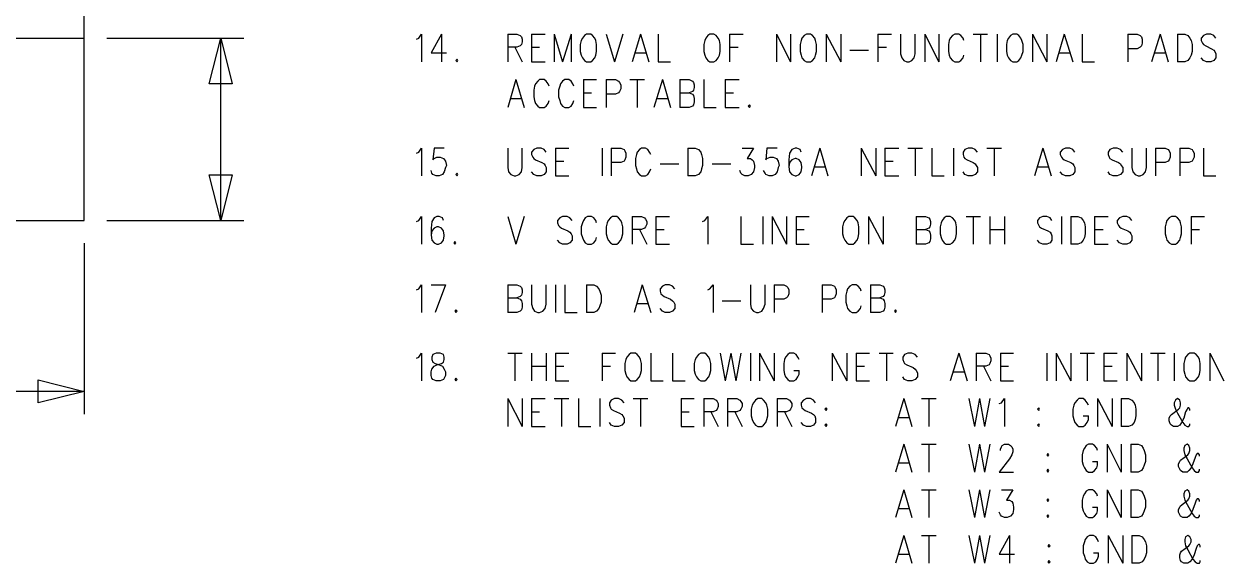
# Model space of a CAD drawing. Extents: x 11.9 to 28.1, y 10.8 to 21.2.
# Drawn here: x 23.316 to 25.931, y 13.889 to 15.073 of the extents above; entities that cross this region are included whole.
import ezdxf

# ---------------------------------------------------------------- set-up
doc = ezdxf.new("R2010")
doc.units = 0
doc.header["$MEASUREMENT"] = 0
doc.layers.add('LAYNR1', color=2, linetype='Continuous')

msp = doc.modelspace()

# ---------------------------------------------------------------- linework, layer by layer
at = {"layer": 'LAYNR1', "color": 7}
for points in [[(23.448, 14.641), (23.448, 20.041)], [(13.097, 15.041), (23.448, 15.041)], [(23.448, 15.041), (23.448, 15.041)], [(23.497, 15.041), (23.798, 15.041)], [(23.722, 14.941), (23.747, 15.041)], [(23.747, 14.641), (23.747, 15.041)], [(23.747, 15.041), (23.772, 14.941)], [(24.176, 15.039), (24.181, 15.041), (24.187, 15.05), (24.187, 14.989)], [(24.231, 15.05), (24.208, 15.009), (24.242, 15.009)], [(24.231, 15.05), (24.231, 14.989)], [(24.376, 15.05), (24.376, 14.989)], [(24.376, 15.05), (24.396, 15.05), (24.403, 15.047), (24.406, 15.044), (24.408, 15.039), (24.408, 15.033), (24.406, 15.027), (24.403, 15.024), (24.396, 15.021), (24.376, 15.021)], [(24.428, 15.05), (24.428, 14.989)], [(24.428, 15.05), (24.458, 15.05)], [(24.478, 15.05), (24.478, 14.989)], [(24.478, 15.05), (24.496, 14.989)], [(24.515, 15.05), (24.496, 14.989)], [(24.515, 15.05), (24.515, 14.989)], [(24.549, 15.05), (24.544, 15.047), (24.54, 15.041), (24.537, 15.036)], [(24.569, 15.036), (24.567, 15.041), (24.562, 15.047), (24.558, 15.05), (24.549, 15.05)], [(24.592, 15.05), (24.61, 14.989)], [(24.628, 15.05), (24.61, 14.989)], [(24.667, 15.05), (24.649, 14.989)], [(24.667, 15.05), (24.685, 14.989)], [(24.706, 15.05), (24.706, 14.989)], [(24.819, 15.05), (24.815, 15.047), (24.81, 15.041), (24.808, 15.036)], [(24.84, 15.036), (24.837, 15.041), (24.833, 15.047), (24.828, 15.05), (24.819, 15.05)], [(24.862, 15.05), (24.862, 14.989)], [(24.862, 15.05), (24.892, 15.05)], [(24.965, 15.05), (24.965, 14.989)], [(24.965, 15.05), (24.996, 14.989)], [(24.996, 15.05), (24.996, 14.989)], [(25.031, 15.05), (25.026, 15.047), (25.021, 15.041), (25.019, 15.036)], [(25.051, 15.036), (25.049, 15.041), (25.044, 15.047), (25.04, 15.05), (25.031, 15.05)], [(25.074, 15.05), (25.074, 14.989)], [(25.074, 15.05), (25.106, 14.989)], [(25.106, 15.05), (25.106, 14.989)], [(25.187, 15.05), (25.187, 14.989)], [(25.187, 15.05), (25.217, 15.05)], [(25.237, 15.05), (25.237, 15.007), (25.24, 14.998), (25.244, 14.992), (25.251, 14.989)], [(25.256, 14.989), (25.262, 14.992), (25.267, 14.998), (25.269, 15.007), (25.269, 15.05)], [(25.29, 15.05), (25.29, 14.989)], [(25.29, 15.05), (25.321, 14.989)], [(25.321, 15.05), (25.321, 14.989)], [(25.376, 15.036), (25.374, 15.041), (25.369, 15.047), (25.365, 15.05), (25.356, 15.05), (25.351, 15.047), (25.346, 15.041), (25.344, 15.036)], [(25.396, 15.05), (25.428, 15.05)], [(25.412, 15.05), (25.412, 14.989)], [(25.449, 15.05), (25.449, 14.989)], [(25.483, 15.05), (25.478, 15.047), (25.474, 15.041), (25.471, 15.036)], [(25.503, 15.036), (25.501, 15.041), (25.496, 15.047), (25.492, 15.05), (25.483, 15.05)], [(25.526, 15.05), (25.526, 14.989)], [(25.526, 15.05), (25.558, 14.989)], [(25.558, 15.05), (25.558, 14.989)], [(25.596, 15.05), (25.578, 14.989)], [(25.596, 15.05), (25.615, 14.989)], [(25.635, 15.05), (25.635, 14.989)], [(25.735, 15.05), (25.735, 14.989)], [(25.735, 15.05), (25.756, 15.05), (25.762, 15.047), (25.765, 15.044), (25.767, 15.039), (25.767, 15.03), (25.765, 15.024), (25.762, 15.021), (25.756, 15.018), (25.735, 15.018)], [(25.806, 15.05), (25.787, 14.989)], [(25.806, 15.05), (25.824, 14.989)], [(25.844, 15.05), (25.844, 14.989)], [(25.844, 15.05), (25.86, 15.05), (25.867, 15.047), (25.871, 15.041), (25.874, 15.036)], [(25.928, 15.041), (25.924, 15.047), (25.917, 15.05), (25.908, 15.05), (25.901, 15.047), (25.896, 15.041), (25.896, 15.036)], [(24.392, 15.021), (24.408, 14.989)], [(24.428, 15.021), (24.446, 15.021)], [(24.537, 15.036), (24.535, 15.027), (24.535, 15.012)], [(24.571, 15.012), (24.571, 15.027), (24.569, 15.036)], [(24.808, 15.036), (24.806, 15.027), (24.806, 15.012)], [(24.842, 15.012), (24.842, 15.027), (24.84, 15.036)], [(24.862, 15.021), (24.881, 15.021)], [(25.019, 15.036), (25.017, 15.027), (25.017, 15.012)], [(25.053, 15.012), (25.053, 15.027), (25.051, 15.036)], [(25.126, 15.015), (25.167, 15.015)], [(25.187, 15.021), (25.206, 15.021)], [(25.344, 15.036), (25.342, 15.027), (25.342, 15.012)], [(25.471, 15.036), (25.469, 15.027), (25.469, 15.012)], [(25.506, 15.012), (25.506, 15.027), (25.503, 15.036)], [(25.874, 15.036), (25.876, 15.027), (25.876, 15.012)], [(25.896, 15.036), (25.899, 15.03), (25.901, 15.027), (25.906, 15.024), (25.919, 15.018), (25.924, 15.015), (25.926, 15.012)], [(24.265, 14.995), (24.262, 14.992), (24.265, 14.989)], [(24.265, 14.989), (24.267, 14.992), (24.265, 14.995)], [(24.428, 14.989), (24.458, 14.989)], [(24.535, 15.012), (24.537, 15.004), (24.54, 14.998), (24.544, 14.992), (24.549, 14.989)], [(24.549, 14.989), (24.558, 14.989)], [(24.558, 14.989), (24.562, 14.992), (24.567, 14.998), (24.569, 15.004), (24.571, 15.012)], [(24.656, 15.009), (24.678, 15.009)], [(24.706, 14.989), (24.733, 14.989)], [(24.806, 15.012), (24.808, 15.004), (24.81, 14.998), (24.815, 14.992), (24.819, 14.989)], [(24.819, 14.989), (24.828, 14.989)], [(24.828, 14.989), (24.833, 14.992), (24.837, 14.998), (24.84, 15.004), (24.842, 15.012)], [(25.017, 15.012), (25.019, 15.004), (25.021, 14.998), (25.026, 14.992), (25.031, 14.989)], [(25.031, 14.989), (25.04, 14.989)], [(25.04, 14.989), (25.044, 14.992), (25.049, 14.998), (25.051, 15.004), (25.053, 15.012)], [(25.251, 14.989), (25.256, 14.989)], [(25.342, 15.012), (25.344, 15.004), (25.346, 14.998), (25.351, 14.992), (25.356, 14.989)], [(25.356, 14.989), (25.365, 14.989)], [(25.365, 14.989), (25.369, 14.992), (25.374, 14.998), (25.376, 15.004)], [(25.469, 15.012), (25.471, 15.004), (25.474, 14.998), (25.478, 14.992), (25.483, 14.989)], [(25.483, 14.989), (25.492, 14.989)], [(25.492, 14.989), (25.496, 14.992), (25.501, 14.998), (25.503, 15.004), (25.506, 15.012)], [(25.585, 15.009), (25.608, 15.009)], [(25.635, 14.989), (25.662, 14.989)], [(25.794, 15.009), (25.817, 15.009)], [(25.86, 14.989), (25.844, 14.989)], [(25.876, 15.012), (25.874, 15.004), (25.871, 14.998), (25.867, 14.992), (25.86, 14.989)], [(25.908, 14.989), (25.901, 14.992), (25.896, 14.998)], [(25.917, 14.989), (25.908, 14.989)], [(25.926, 15.012), (25.928, 15.007), (25.928, 14.998), (25.924, 14.992), (25.917, 14.989)], [(23.772, 14.941), (23.722, 14.941)], [(24.394, 14.95), (24.376, 14.889)], [(24.394, 14.95), (24.412, 14.889)], [(24.435, 14.936), (24.433, 14.927), (24.433, 14.912)], [(24.467, 14.936), (24.465, 14.941), (24.46, 14.947), (24.456, 14.95), (24.446, 14.95), (24.442, 14.947), (24.437, 14.941), (24.435, 14.936)], [(24.49, 14.936), (24.487, 14.927), (24.487, 14.912)], [(24.521, 14.936), (24.519, 14.941), (24.515, 14.947), (24.51, 14.95), (24.501, 14.95), (24.496, 14.947), (24.492, 14.941), (24.49, 14.936)], [(24.542, 14.95), (24.542, 14.889)], [(24.542, 14.95), (24.571, 14.95)], [(24.592, 14.95), (24.592, 14.889)], [(24.592, 14.95), (24.612, 14.95), (24.619, 14.947), (24.621, 14.944), (24.624, 14.939), (24.624, 14.93), (24.621, 14.924), (24.619, 14.921), (24.612, 14.918), (24.592, 14.918)], [(24.644, 14.95), (24.676, 14.95)], [(24.66, 14.95), (24.66, 14.889)], [(24.715, 14.95), (24.696, 14.889)], [(24.715, 14.95), (24.733, 14.889)], [(24.753, 14.95), (24.753, 14.889)], [(24.753, 14.95), (24.774, 14.95), (24.781, 14.947), (24.783, 14.944), (24.785, 14.939), (24.785, 14.933), (24.783, 14.927), (24.781, 14.924), (24.774, 14.921)], [(24.806, 14.95), (24.806, 14.889)], [(24.853, 14.95), (24.853, 14.889)], [(24.853, 14.95), (24.883, 14.95)], [(24.383, 14.909), (24.406, 14.909)], [(24.433, 14.912), (24.435, 14.904), (24.437, 14.898), (24.442, 14.892), (24.446, 14.889)], [(24.487, 14.912), (24.49, 14.904), (24.492, 14.898), (24.496, 14.892), (24.501, 14.889)], [(24.542, 14.921), (24.56, 14.921)], [(24.703, 14.909), (24.726, 14.909)], [(24.753, 14.921), (24.774, 14.921), (24.781, 14.918), (24.783, 14.915), (24.785, 14.909), (24.785, 14.901), (24.783, 14.895), (24.781, 14.892), (24.774, 14.889)], [(24.853, 14.921), (24.871, 14.921)], [(24.446, 14.889), (24.456, 14.889)], [(24.456, 14.889), (24.46, 14.892), (24.465, 14.898), (24.467, 14.904)], [(24.501, 14.889), (24.51, 14.889)], [(24.51, 14.889), (24.515, 14.892), (24.519, 14.898), (24.521, 14.904)], [(24.542, 14.889), (24.571, 14.889)], [(24.774, 14.889), (24.753, 14.889)], [(24.806, 14.889), (24.833, 14.889)], [(24.853, 14.889), (24.883, 14.889)], [(24.906, 14.895), (24.903, 14.892), (24.906, 14.889)], [(24.906, 14.889), (24.908, 14.892), (24.906, 14.895)], [(24.176, 14.789), (24.181, 14.791), (24.187, 14.8), (24.187, 14.739)], [(24.237, 14.8), (24.215, 14.8), (24.212, 14.774), (24.215, 14.777), (24.221, 14.78), (24.228, 14.78), (24.235, 14.777), (24.24, 14.771), (24.242, 14.762)], [(24.376, 14.8), (24.376, 14.757), (24.378, 14.748), (24.383, 14.742), (24.39, 14.739)], [(24.394, 14.739), (24.401, 14.742), (24.406, 14.748), (24.408, 14.757), (24.408, 14.8)], [(24.46, 14.791), (24.456, 14.797), (24.449, 14.8), (24.44, 14.8), (24.433, 14.797), (24.428, 14.791), (24.428, 14.786)], [(24.428, 14.786), (24.431, 14.78), (24.433, 14.777), (24.437, 14.774), (24.451, 14.768), (24.456, 14.765), (24.458, 14.762)], [(24.481, 14.8), (24.481, 14.739)], [(24.481, 14.8), (24.51, 14.8)], [(24.583, 14.8), (24.583, 14.739)], [(24.603, 14.8), (24.603, 14.739)], [(24.603, 14.8), (24.624, 14.8), (24.631, 14.797), (24.633, 14.794), (24.635, 14.789), (24.635, 14.78), (24.633, 14.774), (24.631, 14.771), (24.624, 14.768), (24.603, 14.768)], [(24.658, 14.786), (24.656, 14.777), (24.656, 14.762)], [(24.69, 14.786), (24.687, 14.791), (24.683, 14.797), (24.678, 14.8), (24.669, 14.8), (24.665, 14.797), (24.66, 14.791), (24.658, 14.786)], [(24.771, 14.8), (24.771, 14.739)], [(24.771, 14.8), (24.787, 14.8), (24.794, 14.797), (24.799, 14.791), (24.801, 14.786)], [(24.801, 14.786), (24.803, 14.777), (24.803, 14.762)], [(24.89, 14.8), (24.915, 14.8), (24.901, 14.777), (24.908, 14.777), (24.912, 14.774), (24.915, 14.771), (24.917, 14.762)], [(24.967, 14.8), (24.944, 14.8), (24.942, 14.774), (24.944, 14.777), (24.951, 14.78), (24.958, 14.78), (24.965, 14.777), (24.969, 14.771), (24.971, 14.762)], [(25.019, 14.791), (25.017, 14.797), (25.01, 14.8), (25.006, 14.8), (24.999, 14.797), (24.994, 14.789), (24.992, 14.774), (24.992, 14.759), (24.994, 14.748), (24.999, 14.742), (25.006, 14.739)], [(25.06, 14.8), (25.042, 14.739)], [(25.06, 14.8), (25.078, 14.739)], [(25.151, 14.8), (25.151, 14.739)], [(25.151, 14.8), (25.183, 14.739)], [(25.183, 14.8), (25.183, 14.739)], [(25.203, 14.8), (25.203, 14.739)], [(25.203, 14.8), (25.233, 14.8)], [(25.253, 14.8), (25.285, 14.8)], [(25.269, 14.8), (25.269, 14.739)], [(25.306, 14.8), (25.306, 14.739)], [(25.353, 14.8), (25.353, 14.739)], [(25.406, 14.791), (25.401, 14.797), (25.394, 14.8), (25.385, 14.8), (25.378, 14.797), (25.374, 14.791), (25.374, 14.786)], [(25.374, 14.786), (25.376, 14.78), (25.378, 14.777), (25.383, 14.774), (25.396, 14.768), (25.401, 14.765), (25.403, 14.762)], [(25.426, 14.8), (25.458, 14.8)], [(25.442, 14.8), (25.442, 14.739)], [(25.549, 14.8), (25.531, 14.739)], [(25.549, 14.8), (25.567, 14.739)], [(25.619, 14.791), (25.615, 14.797), (25.608, 14.8), (25.599, 14.8), (25.592, 14.797), (25.587, 14.791), (25.587, 14.786)], [(25.587, 14.786), (25.59, 14.78), (25.592, 14.777), (25.596, 14.774), (25.61, 14.768), (25.615, 14.765), (25.617, 14.762)], [(25.724, 14.791), (25.719, 14.797), (25.712, 14.8), (25.703, 14.8), (25.696, 14.797), (25.692, 14.791), (25.692, 14.786)], [(25.692, 14.786), (25.694, 14.78), (25.696, 14.777), (25.701, 14.774), (25.715, 14.768), (25.719, 14.765), (25.721, 14.762)], [(25.744, 14.8), (25.744, 14.757), (25.746, 14.748), (25.751, 14.742), (25.758, 14.739)], [(25.762, 14.739), (25.769, 14.742), (25.774, 14.748), (25.776, 14.757), (25.776, 14.8)], [(25.796, 14.8), (25.796, 14.739)], [(25.796, 14.8), (25.817, 14.8), (25.824, 14.797), (25.826, 14.794), (25.828, 14.789), (25.828, 14.78), (25.826, 14.774), (25.824, 14.771), (25.817, 14.768), (25.796, 14.768)], [(25.849, 14.8), (25.849, 14.739)], [(25.849, 14.8), (25.869, 14.8), (25.876, 14.797), (25.878, 14.794), (25.881, 14.789), (25.881, 14.78), (25.878, 14.774), (25.876, 14.771), (25.869, 14.768), (25.849, 14.768)], [(25.901, 14.8), (25.901, 14.739)], [(24.242, 14.762), (24.24, 14.757), (24.237, 14.748), (24.233, 14.742), (24.226, 14.739)], [(24.458, 14.762), (24.46, 14.757), (24.46, 14.748), (24.456, 14.742), (24.449, 14.739)], [(24.481, 14.771), (24.499, 14.771)], [(24.656, 14.762), (24.658, 14.754), (24.66, 14.748), (24.665, 14.742), (24.669, 14.739)], [(24.678, 14.739), (24.683, 14.742), (24.687, 14.748), (24.69, 14.754)], [(24.71, 14.765), (24.751, 14.765)], [(24.803, 14.762), (24.801, 14.754), (24.799, 14.748), (24.794, 14.742), (24.787, 14.739)], [(24.824, 14.765), (24.865, 14.765)], [(24.917, 14.762), (24.917, 14.757), (24.915, 14.748), (24.91, 14.742), (24.903, 14.739)], [(24.971, 14.762), (24.969, 14.757), (24.967, 14.748), (24.962, 14.742), (24.956, 14.739)], [(25.008, 14.739), (25.015, 14.742), (25.019, 14.748), (25.021, 14.757), (25.021, 14.759), (25.019, 14.768), (25.015, 14.774), (25.008, 14.777), (25.006, 14.777), (24.999, 14.774), (24.994, 14.768), (24.992, 14.759)], [(25.049, 14.759), (25.071, 14.759)], [(25.203, 14.771), (25.221, 14.771)], [(25.403, 14.762), (25.406, 14.757), (25.406, 14.748), (25.401, 14.742), (25.394, 14.739)], [(25.537, 14.759), (25.56, 14.759)], [(25.617, 14.762), (25.619, 14.757), (25.619, 14.748), (25.615, 14.742), (25.608, 14.739)], [(25.721, 14.762), (25.724, 14.757), (25.724, 14.748), (25.719, 14.742), (25.712, 14.739)], [(23.747, 14.641), (23.722, 14.741)], [(23.722, 14.741), (23.772, 14.741)], [(23.772, 14.741), (23.747, 14.641)], [(24.219, 14.739), (24.212, 14.742), (24.21, 14.745), (24.208, 14.751)], [(24.226, 14.739), (24.219, 14.739)], [(24.265, 14.745), (24.262, 14.742), (24.265, 14.739)], [(24.265, 14.739), (24.267, 14.742), (24.265, 14.745)], [(24.39, 14.739), (24.394, 14.739)], [(24.44, 14.739), (24.433, 14.742), (24.428, 14.748)], [(24.449, 14.739), (24.44, 14.739)], [(24.481, 14.739), (24.51, 14.739)], [(24.669, 14.739), (24.678, 14.739)], [(24.787, 14.739), (24.771, 14.739)], [(24.896, 14.739), (24.89, 14.742), (24.887, 14.745), (24.885, 14.751)], [(24.903, 14.739), (24.896, 14.739)], [(24.949, 14.739), (24.942, 14.742), (24.94, 14.745), (24.937, 14.751)], [(24.956, 14.739), (24.949, 14.739)], [(25.006, 14.739), (25.008, 14.739)], [(25.203, 14.739), (25.233, 14.739)], [(25.306, 14.739), (25.333, 14.739)], [(25.385, 14.739), (25.378, 14.742), (25.374, 14.748)], [(25.394, 14.739), (25.385, 14.739)], [(25.599, 14.739), (25.592, 14.742), (25.587, 14.748)], [(25.608, 14.739), (25.599, 14.739)], [(25.703, 14.739), (25.696, 14.742), (25.692, 14.748)], [(25.712, 14.739), (25.703, 14.739)], [(25.758, 14.739), (25.762, 14.739)], [(25.901, 14.739), (25.928, 14.739)], [(24.176, 14.639), (24.181, 14.641), (24.187, 14.65), (24.187, 14.589)], [(24.235, 14.641), (24.233, 14.647), (24.226, 14.65), (24.221, 14.65), (24.215, 14.647), (24.21, 14.639), (24.208, 14.624), (24.208, 14.609), (24.21, 14.598), (24.215, 14.592), (24.221, 14.589)], [(24.376, 14.65), (24.394, 14.589)], [(24.412, 14.65), (24.394, 14.589)], [(24.517, 14.641), (24.512, 14.647), (24.506, 14.65), (24.496, 14.65), (24.49, 14.647), (24.485, 14.641), (24.485, 14.636)], [(24.571, 14.636), (24.569, 14.641), (24.565, 14.647), (24.56, 14.65), (24.551, 14.65), (24.546, 14.647), (24.542, 14.641), (24.54, 14.636)], [(24.606, 14.65), (24.601, 14.647), (24.596, 14.641), (24.594, 14.636)], [(24.626, 14.636), (24.624, 14.641), (24.619, 14.647), (24.615, 14.65), (24.606, 14.65)], [(24.649, 14.65), (24.649, 14.589)], [(24.649, 14.65), (24.669, 14.65), (24.676, 14.647), (24.678, 14.644), (24.681, 14.639), (24.681, 14.633), (24.678, 14.627), (24.676, 14.624), (24.669, 14.621), (24.649, 14.621)], [(24.701, 14.65), (24.701, 14.589)], [(24.701, 14.65), (24.731, 14.65)], [(24.803, 14.639), (24.808, 14.641), (24.815, 14.65), (24.815, 14.589)], [(24.887, 14.65), (24.887, 14.589)], [(24.935, 14.65), (24.935, 14.589)], [(24.956, 14.65), (24.956, 14.589)], [(24.956, 14.65), (24.987, 14.589)], [(24.987, 14.65), (24.987, 14.589)], [(25.008, 14.65), (25.008, 14.589)], [(25.008, 14.65), (25.037, 14.65)], [(25.124, 14.65), (25.119, 14.647), (25.115, 14.641), (25.112, 14.636)], [(25.144, 14.636), (25.142, 14.641), (25.137, 14.647), (25.133, 14.65), (25.124, 14.65)], [(25.167, 14.65), (25.167, 14.589)], [(25.167, 14.65), (25.199, 14.589)], [(25.199, 14.65), (25.199, 14.589)], [(25.271, 14.65), (25.271, 14.589)], [(25.271, 14.65), (25.292, 14.65), (25.299, 14.647), (25.301, 14.644), (25.303, 14.639), (25.303, 14.633), (25.301, 14.627), (25.299, 14.624), (25.292, 14.621)], [(25.337, 14.65), (25.333, 14.647), (25.328, 14.641), (25.326, 14.636)], [(25.358, 14.636), (25.356, 14.641), (25.351, 14.647), (25.346, 14.65), (25.337, 14.65)], [(25.381, 14.65), (25.412, 14.65)], [(25.396, 14.65), (25.396, 14.589)], [(25.433, 14.65), (25.433, 14.589)], [(25.465, 14.65), (25.465, 14.589)], [(25.569, 14.641), (25.565, 14.647), (25.558, 14.65), (25.549, 14.65), (25.542, 14.647), (25.537, 14.641), (25.537, 14.636)], [(25.59, 14.65), (25.59, 14.589)], [(25.61, 14.65), (25.61, 14.589)], [(25.61, 14.65), (25.626, 14.65), (25.633, 14.647), (25.637, 14.641), (25.64, 14.636)], [(25.662, 14.65), (25.662, 14.589)], [(25.662, 14.65), (25.692, 14.65)], [(25.744, 14.641), (25.74, 14.647), (25.733, 14.65), (25.724, 14.65), (25.717, 14.647), (25.712, 14.641), (25.712, 14.636)], [(25.831, 14.65), (25.826, 14.647), (25.821, 14.641), (25.819, 14.636)], [(25.851, 14.636), (25.849, 14.641), (25.844, 14.647), (25.84, 14.65), (25.831, 14.65)], [(25.874, 14.65), (25.874, 14.589)], [(25.874, 14.65), (25.903, 14.65)], [(13.097, 14.641), (23.448, 14.641)], [(23.448, 14.641), (23.448, 14.641)], [(23.448, 14.641), (23.448, 14.641)], [(23.497, 14.641), (23.798, 14.641)], [(24.224, 14.589), (24.231, 14.592), (24.235, 14.598), (24.237, 14.607), (24.237, 14.609), (24.235, 14.618), (24.231, 14.624), (24.224, 14.627), (24.221, 14.627), (24.215, 14.624), (24.21, 14.618), (24.208, 14.609)], [(24.485, 14.636), (24.487, 14.63), (24.49, 14.627), (24.494, 14.624), (24.508, 14.618), (24.512, 14.615), (24.515, 14.612)], [(24.54, 14.636), (24.537, 14.627), (24.537, 14.612)], [(24.594, 14.636), (24.592, 14.627), (24.592, 14.612)], [(24.628, 14.612), (24.628, 14.627), (24.626, 14.636)], [(24.665, 14.621), (24.681, 14.589)], [(24.701, 14.621), (24.719, 14.621)], [(25.008, 14.621), (25.026, 14.621)], [(25.112, 14.636), (25.11, 14.627), (25.11, 14.612)], [(25.146, 14.612), (25.146, 14.627), (25.144, 14.636)], [(25.271, 14.621), (25.292, 14.621), (25.299, 14.618), (25.301, 14.615), (25.303, 14.609), (25.303, 14.601), (25.301, 14.595), (25.299, 14.592), (25.292, 14.589)], [(25.326, 14.636), (25.324, 14.627), (25.324, 14.612)], [(25.36, 14.612), (25.36, 14.627), (25.358, 14.636)], [(25.433, 14.621), (25.465, 14.621)], [(25.537, 14.636), (25.54, 14.63), (25.542, 14.627), (25.546, 14.624), (25.56, 14.618), (25.565, 14.615), (25.567, 14.612)], [(25.64, 14.636), (25.642, 14.627), (25.642, 14.612)], [(25.662, 14.621), (25.681, 14.621)], [(25.712, 14.636), (25.715, 14.63), (25.717, 14.627), (25.721, 14.624), (25.735, 14.618), (25.74, 14.615), (25.742, 14.612)], [(25.819, 14.636), (25.817, 14.627), (25.817, 14.612)], [(25.853, 14.612), (25.853, 14.627), (25.851, 14.636)], [(25.874, 14.621), (25.892, 14.621)], [(24.26, 14.595), (24.258, 14.592), (24.26, 14.589)], [(24.26, 14.589), (24.262, 14.592), (24.26, 14.595)], [(24.496, 14.589), (24.49, 14.592), (24.485, 14.598)], [(24.515, 14.612), (24.517, 14.607), (24.517, 14.598), (24.512, 14.592), (24.506, 14.589)], [(24.537, 14.612), (24.54, 14.604), (24.542, 14.598), (24.546, 14.592), (24.551, 14.589)], [(24.56, 14.589), (24.565, 14.592), (24.569, 14.598), (24.571, 14.604)], [(24.592, 14.612), (24.594, 14.604), (24.596, 14.598), (24.601, 14.592), (24.606, 14.589)], [(24.615, 14.589), (24.619, 14.592), (24.624, 14.598), (24.626, 14.604), (24.628, 14.612)], [(25.11, 14.612), (25.112, 14.604), (25.115, 14.598), (25.119, 14.592), (25.124, 14.589)], [(25.133, 14.589), (25.137, 14.592), (25.142, 14.598), (25.144, 14.604), (25.146, 14.612)], [(25.324, 14.612), (25.326, 14.604), (25.328, 14.598), (25.333, 14.592), (25.337, 14.589)], [(25.346, 14.589), (25.351, 14.592), (25.356, 14.598), (25.358, 14.604), (25.36, 14.612)], [(25.549, 14.589), (25.542, 14.592), (25.537, 14.598)], [(25.567, 14.612), (25.569, 14.607), (25.569, 14.598), (25.565, 14.592), (25.558, 14.589)], [(25.642, 14.612), (25.64, 14.604), (25.637, 14.598), (25.633, 14.592), (25.626, 14.589)], [(25.724, 14.589), (25.717, 14.592), (25.712, 14.598)], [(25.742, 14.612), (25.744, 14.607), (25.744, 14.598), (25.74, 14.592), (25.733, 14.589)], [(25.817, 14.612), (25.819, 14.604), (25.821, 14.598), (25.826, 14.592), (25.831, 14.589)], [(25.84, 14.589), (25.844, 14.592), (25.849, 14.598), (25.851, 14.604), (25.853, 14.612)], [(23.448, 14.591), (23.448, 14.216)], [(24.221, 14.589), (24.224, 14.589)], [(24.506, 14.589), (24.496, 14.589)], [(24.551, 14.589), (24.56, 14.589)], [(24.606, 14.589), (24.615, 14.589)], [(24.701, 14.589), (24.731, 14.589)], [(24.887, 14.589), (24.915, 14.589)], [(25.008, 14.589), (25.037, 14.589)], [(25.124, 14.589), (25.133, 14.589)], [(25.292, 14.589), (25.271, 14.589)], [(25.337, 14.589), (25.346, 14.589)], [(25.558, 14.589), (25.549, 14.589)], [(25.626, 14.589), (25.61, 14.589)], [(25.662, 14.589), (25.692, 14.589)], [(25.733, 14.589), (25.724, 14.589)], [(25.831, 14.589), (25.84, 14.589)], [(24.176, 14.489), (24.181, 14.491), (24.187, 14.5), (24.187, 14.439)], [(24.208, 14.5), (24.24, 14.5)], [(24.24, 14.5), (24.217, 14.439)], [(24.376, 14.5), (24.376, 14.439)], [(24.376, 14.5), (24.396, 14.5), (24.403, 14.497), (24.406, 14.494), (24.408, 14.489), (24.408, 14.483), (24.406, 14.477), (24.403, 14.474), (24.396, 14.471)], [(24.428, 14.5), (24.428, 14.457), (24.431, 14.448), (24.435, 14.442), (24.442, 14.439)], [(24.446, 14.439), (24.453, 14.442), (24.458, 14.448), (24.46, 14.457), (24.46, 14.5)], [(24.481, 14.5), (24.481, 14.439)], [(24.501, 14.5), (24.501, 14.439)], [(24.549, 14.5), (24.549, 14.439)], [(24.549, 14.5), (24.565, 14.5), (24.571, 14.497), (24.576, 14.491), (24.578, 14.486)], [(24.671, 14.5), (24.653, 14.439)], [(24.671, 14.5), (24.69, 14.439)], [(24.742, 14.491), (24.737, 14.497), (24.731, 14.5), (24.721, 14.5), (24.715, 14.497), (24.71, 14.491), (24.71, 14.486)], [(24.815, 14.489), (24.819, 14.491), (24.826, 14.5), (24.826, 14.439)], [(24.908, 14.5), (24.908, 14.457), (24.91, 14.448), (24.915, 14.442), (24.921, 14.439)], [(24.926, 14.439), (24.933, 14.442), (24.937, 14.448), (24.94, 14.457), (24.94, 14.5)], [(24.96, 14.5), (24.96, 14.439)], [(24.96, 14.5), (24.981, 14.5), (24.987, 14.497), (24.99, 14.494), (24.992, 14.489), (24.992, 14.48), (24.99, 14.474), (24.987, 14.471), (24.981, 14.468), (24.96, 14.468)], [(25.065, 14.5), (25.065, 14.439)], [(25.065, 14.5), (25.085, 14.5), (25.092, 14.497), (25.094, 14.494), (25.096, 14.489), (25.096, 14.48), (25.094, 14.474), (25.092, 14.471), (25.085, 14.468), (25.065, 14.468)], [(25.151, 14.486), (25.149, 14.491), (25.144, 14.497), (25.14, 14.5), (25.131, 14.5), (25.126, 14.497), (25.121, 14.491), (25.119, 14.486)], [(25.171, 14.5), (25.171, 14.439)], [(25.171, 14.5), (25.192, 14.5), (25.199, 14.497), (25.201, 14.494), (25.203, 14.489), (25.203, 14.483), (25.201, 14.477), (25.199, 14.474), (25.192, 14.471)], [(24.376, 14.471), (24.396, 14.471), (24.403, 14.468), (24.406, 14.465), (24.408, 14.459), (24.408, 14.451), (24.406, 14.445), (24.403, 14.442), (24.396, 14.439)], [(24.578, 14.486), (24.581, 14.477), (24.581, 14.462)], [(24.71, 14.486), (24.712, 14.48), (24.715, 14.477), (24.719, 14.474), (24.733, 14.468), (24.737, 14.465), (24.74, 14.462)], [(24.846, 14.465), (24.887, 14.465)], [(25.119, 14.486), (25.117, 14.477), (25.117, 14.462)], [(25.171, 14.471), (25.192, 14.471), (25.199, 14.468), (25.201, 14.465), (25.203, 14.459), (25.203, 14.451), (25.201, 14.445), (25.199, 14.442), (25.192, 14.439)], [(24.262, 14.445), (24.26, 14.442), (24.262, 14.439)], [(24.262, 14.439), (24.265, 14.442), (24.262, 14.445)], [(24.396, 14.439), (24.376, 14.439)], [(24.442, 14.439), (24.446, 14.439)], [(24.501, 14.439), (24.528, 14.439)], [(24.565, 14.439), (24.549, 14.439)], [(24.581, 14.462), (24.578, 14.454), (24.576, 14.448), (24.571, 14.442), (24.565, 14.439)], [(24.66, 14.459), (24.683, 14.459)], [(24.721, 14.439), (24.715, 14.442), (24.71, 14.448)], [(24.731, 14.439), (24.721, 14.439)], [(24.74, 14.462), (24.742, 14.457), (24.742, 14.448), (24.737, 14.442), (24.731, 14.439)], [(24.921, 14.439), (24.926, 14.439)], [(25.117, 14.462), (25.119, 14.454), (25.121, 14.448), (25.126, 14.442), (25.131, 14.439)], [(25.131, 14.439), (25.14, 14.439)], [(25.14, 14.439), (25.144, 14.442), (25.149, 14.448), (25.151, 14.454)], [(25.192, 14.439), (25.171, 14.439)], [(25.226, 14.445), (25.224, 14.442), (25.226, 14.439)], [(25.226, 14.439), (25.228, 14.442), (25.226, 14.445)], [(24.176, 14.339), (24.181, 14.341), (24.187, 14.35), (24.187, 14.289)], [(24.219, 14.289), (24.212, 14.292), (24.21, 14.295), (24.208, 14.301), (24.208, 14.309), (24.21, 14.315), (24.215, 14.321), (24.221, 14.324), (24.231, 14.327), (24.235, 14.33), (24.237, 14.336)], [(24.219, 14.35), (24.212, 14.347), (24.21, 14.341), (24.21, 14.336)], [(24.21, 14.336), (24.212, 14.33), (24.217, 14.327), (24.226, 14.324), (24.233, 14.321), (24.237, 14.315), (24.24, 14.309), (24.24, 14.301), (24.237, 14.295), (24.235, 14.292), (24.228, 14.289)], [(24.237, 14.336), (24.237, 14.341), (24.235, 14.347), (24.228, 14.35), (24.219, 14.35)], [(24.376, 14.35), (24.408, 14.35)], [(24.392, 14.35), (24.392, 14.289)], [(24.428, 14.35), (24.428, 14.289)], [(24.46, 14.35), (24.46, 14.289)], [(24.481, 14.35), (24.481, 14.289)], [(24.481, 14.35), (24.51, 14.35)], [(24.583, 14.35), (24.583, 14.289)], [(24.583, 14.35), (24.612, 14.35)], [(24.635, 14.336), (24.633, 14.327), (24.633, 14.312)], [(24.646, 14.35), (24.642, 14.347), (24.637, 14.341), (24.635, 14.336)], [(24.667, 14.336), (24.665, 14.341), (24.66, 14.347), (24.656, 14.35), (24.646, 14.35)], [(24.669, 14.312), (24.669, 14.327), (24.667, 14.336)], [(24.69, 14.35), (24.69, 14.289)], [(24.737, 14.35), (24.737, 14.289)], [(24.787, 14.336), (24.785, 14.327), (24.785, 14.312)], [(24.799, 14.35), (24.794, 14.347), (24.79, 14.341), (24.787, 14.336)], [(24.819, 14.336), (24.817, 14.341), (24.812, 14.347), (24.808, 14.35), (24.799, 14.35)], [(24.821, 14.312), (24.821, 14.327), (24.819, 14.336)], [(24.842, 14.35), (24.853, 14.289)], [(24.865, 14.35), (24.853, 14.289)], [(24.865, 14.35), (24.876, 14.289)], [(24.887, 14.35), (24.876, 14.289)], [(24.908, 14.35), (24.908, 14.289)], [(24.928, 14.35), (24.928, 14.289)], [(24.928, 14.35), (24.96, 14.289)], [(24.96, 14.35), (24.96, 14.289)], [(24.983, 14.336), (24.981, 14.327), (24.981, 14.312)], [(25.015, 14.336), (25.012, 14.341), (25.008, 14.347), (25.003, 14.35), (24.994, 14.35), (24.99, 14.347), (24.985, 14.341), (24.983, 14.336)], [(25.087, 14.35), (25.087, 14.289)], [(25.087, 14.35), (25.119, 14.289)], [(25.119, 14.35), (25.119, 14.289)], [(25.14, 14.35), (25.14, 14.289)], [(25.14, 14.35), (25.169, 14.35)], [(25.19, 14.35), (25.221, 14.35)], [(25.206, 14.35), (25.206, 14.289)], [(25.274, 14.341), (25.269, 14.347), (25.262, 14.35), (25.253, 14.35), (25.246, 14.347), (25.242, 14.341), (25.242, 14.336)], [(25.242, 14.336), (25.244, 14.33), (25.246, 14.327), (25.251, 14.324), (25.265, 14.318), (25.269, 14.315), (25.271, 14.312)], [(25.365, 14.35), (25.346, 14.289)], [(25.365, 14.35), (25.383, 14.289)], [(25.403, 14.35), (25.403, 14.289)], [(25.403, 14.35), (25.424, 14.35), (25.431, 14.347), (25.433, 14.344), (25.435, 14.339), (25.435, 14.333), (25.433, 14.327), (25.431, 14.324), (25.424, 14.321), (25.403, 14.321)], [(25.456, 14.35), (25.456, 14.289)], [(25.456, 14.35), (25.485, 14.35)], [(25.558, 14.35), (25.558, 14.289)], [(25.578, 14.35), (25.578, 14.289)], [(25.578, 14.35), (25.61, 14.289)], [(25.61, 14.35), (25.61, 14.289)], [(25.631, 14.35), (25.662, 14.35)], [(25.646, 14.35), (25.646, 14.289)], [(25.683, 14.35), (25.683, 14.289)], [(25.683, 14.35), (25.712, 14.35)], [(25.733, 14.35), (25.733, 14.289)], [(25.733, 14.35), (25.765, 14.289)], [(25.765, 14.35), (25.765, 14.289)], [(25.785, 14.35), (25.817, 14.35)], [(25.801, 14.35), (25.801, 14.289)], [(25.837, 14.35), (25.837, 14.289)], [(25.86, 14.336), (25.858, 14.327), (25.858, 14.312)], [(25.871, 14.35), (25.867, 14.347), (25.862, 14.341), (25.86, 14.336)], [(25.892, 14.336), (25.89, 14.341), (25.885, 14.347), (25.881, 14.35), (25.871, 14.35)], [(25.894, 14.312), (25.894, 14.327), (25.892, 14.336)], [(25.915, 14.35), (25.915, 14.289)], [(25.915, 14.35), (25.946, 14.289)], [(24.428, 14.321), (24.46, 14.321)], [(24.481, 14.321), (24.499, 14.321)], [(24.583, 14.321), (24.601, 14.321)], [(24.633, 14.312), (24.635, 14.304), (24.637, 14.298), (24.642, 14.292), (24.646, 14.289)], [(24.656, 14.289), (24.66, 14.292), (24.665, 14.298), (24.667, 14.304), (24.669, 14.312)], [(24.785, 14.312), (24.787, 14.304), (24.79, 14.298), (24.794, 14.292), (24.799, 14.289)], [(24.808, 14.289), (24.812, 14.292), (24.817, 14.298), (24.819, 14.304), (24.821, 14.312)], [(24.981, 14.312), (24.983, 14.304), (24.985, 14.298), (24.99, 14.292), (24.994, 14.289)], [(25.003, 14.289), (25.008, 14.292), (25.012, 14.298), (25.015, 14.304), (25.015, 14.312)], [(25.003, 14.312), (25.015, 14.312)], [(25.14, 14.321), (25.158, 14.321)], [(25.271, 14.312), (25.274, 14.307), (25.274, 14.298), (25.269, 14.292), (25.262, 14.289)], [(25.353, 14.309), (25.376, 14.309)], [(25.419, 14.321), (25.435, 14.289)], [(25.456, 14.321), (25.474, 14.321)], [(25.683, 14.321), (25.701, 14.321)], [(25.858, 14.312), (25.86, 14.304), (25.862, 14.298), (25.867, 14.292), (25.871, 14.289)], [(25.881, 14.289), (25.885, 14.292), (25.89, 14.298), (25.892, 14.304), (25.894, 14.312)], [(23.347, 14.241), (23.347, 14.291)], [(23.347, 14.291), (23.448, 14.266)], [(24.228, 14.289), (24.219, 14.289)], [(24.262, 14.295), (24.26, 14.292), (24.262, 14.289)], [(24.262, 14.289), (24.265, 14.292), (24.262, 14.295)], [(24.481, 14.289), (24.51, 14.289)], [(24.646, 14.289), (24.656, 14.289)], [(24.69, 14.289), (24.717, 14.289)], [(24.737, 14.289), (24.765, 14.289)], [(24.799, 14.289), (24.808, 14.289)], [(24.994, 14.289), (25.003, 14.289)], [(25.14, 14.289), (25.169, 14.289)], [(25.253, 14.289), (25.246, 14.292), (25.242, 14.298)], [(25.262, 14.289), (25.253, 14.289)], [(25.456, 14.289), (25.485, 14.289)], [(25.683, 14.289), (25.712, 14.289)], [(25.871, 14.289), (25.881, 14.289)], [(23.448, 14.266), (18.463, 14.266)], [(23.448, 14.266), (23.347, 14.241)], [(24.376, 14.25), (24.376, 14.189)], [(24.376, 14.25), (24.408, 14.189)], [(24.408, 14.25), (24.408, 14.189)], [(24.428, 14.25), (24.428, 14.189)], [(24.428, 14.25), (24.458, 14.25)], [(24.478, 14.25), (24.51, 14.25)], [(24.494, 14.25), (24.494, 14.189)], [(24.531, 14.25), (24.531, 14.189)], [(24.578, 14.25), (24.578, 14.189)], [(24.631, 14.241), (24.626, 14.247), (24.619, 14.25), (24.61, 14.25), (24.603, 14.247), (24.599, 14.241), (24.599, 14.236)], [(24.599, 14.236), (24.601, 14.23), (24.603, 14.227), (24.608, 14.224), (24.621, 14.218), (24.626, 14.215), (24.628, 14.212)], [(24.651, 14.25), (24.683, 14.25)], [(24.667, 14.25), (24.667, 14.189)], [(24.756, 14.25), (24.756, 14.189)], [(24.756, 14.25), (24.785, 14.25)], [(24.806, 14.25), (24.806, 14.189)], [(24.806, 14.25), (24.826, 14.25), (24.833, 14.247), (24.835, 14.244), (24.837, 14.239), (24.837, 14.233), (24.835, 14.227), (24.833, 14.224), (24.826, 14.221), (24.806, 14.221)], [(24.858, 14.25), (24.858, 14.189)], [(24.858, 14.25), (24.878, 14.25), (24.885, 14.247), (24.887, 14.244), (24.89, 14.239), (24.89, 14.233), (24.887, 14.227), (24.885, 14.224), (24.878, 14.221), (24.858, 14.221)], [(24.912, 14.236), (24.91, 14.227), (24.91, 14.212)], [(24.924, 14.25), (24.919, 14.247), (24.915, 14.241), (24.912, 14.236)], [(24.944, 14.236), (24.942, 14.241), (24.937, 14.247), (24.933, 14.25), (24.924, 14.25)], [(24.946, 14.212), (24.946, 14.227), (24.944, 14.236)], [(24.967, 14.25), (24.967, 14.189)], [(24.967, 14.25), (24.987, 14.25), (24.994, 14.247), (24.996, 14.244), (24.999, 14.239), (24.999, 14.233), (24.996, 14.227), (24.994, 14.224), (24.987, 14.221), (24.967, 14.221)], [(25.051, 14.241), (25.046, 14.247), (25.04, 14.25), (25.031, 14.25), (25.024, 14.247), (25.019, 14.241), (25.019, 14.236)], [(25.019, 14.236), (25.021, 14.23), (25.024, 14.227), (25.028, 14.224), (25.042, 14.218), (25.046, 14.215), (25.049, 14.212)], [(25.244, 14.25), (25.226, 14.189)], [(25.244, 14.25), (25.262, 14.189)], [(25.283, 14.25), (25.315, 14.25)], [(25.299, 14.25), (25.299, 14.189)], [(25.387, 14.25), (25.399, 14.189)], [(25.41, 14.25), (25.399, 14.189)], [(25.41, 14.25), (25.421, 14.189)], [(25.433, 14.25), (25.421, 14.189)], [(25.453, 14.239), (25.458, 14.241), (25.465, 14.25), (25.465, 14.189)], [(25.617, 14.236), (25.615, 14.227), (25.615, 14.212)], [(25.649, 14.236), (25.646, 14.241), (25.642, 14.247), (25.637, 14.25), (25.628, 14.25), (25.624, 14.247), (25.619, 14.241), (25.617, 14.236)], [(25.669, 14.25), (25.669, 14.189)], [(25.669, 14.25), (25.701, 14.189)], [(25.701, 14.25), (25.701, 14.189)], [(25.721, 14.25), (25.721, 14.189)], [(25.721, 14.25), (25.737, 14.25), (25.744, 14.247), (25.749, 14.241), (25.751, 14.236)], [(25.751, 14.236), (25.753, 14.227), (25.753, 14.212)], [(25.828, 14.212), (25.831, 14.215), (25.846, 14.227), (25.849, 14.23), (25.851, 14.236)], [(25.851, 14.236), (25.851, 14.241), (25.849, 14.247), (25.844, 14.25), (25.84, 14.247), (25.837, 14.241), (25.837, 14.236)], [(25.837, 14.236), (25.84, 14.227), (25.844, 14.218), (25.856, 14.198), (25.86, 14.192), (25.865, 14.189)], [(25.871, 14.224), (25.871, 14.227), (25.869, 14.23), (25.867, 14.23), (25.865, 14.227), (25.862, 14.221), (25.858, 14.207), (25.853, 14.198), (25.849, 14.192), (25.844, 14.189)], [(24.428, 14.221), (24.446, 14.221)], [(24.628, 14.212), (24.631, 14.207), (24.631, 14.198), (24.626, 14.192), (24.619, 14.189)], [(24.756, 14.221), (24.774, 14.221)], [(24.821, 14.221), (24.837, 14.189)], [(24.874, 14.221), (24.89, 14.189)], [(24.91, 14.212), (24.912, 14.204), (24.915, 14.198), (24.919, 14.192), (24.924, 14.189)], [(24.933, 14.189), (24.937, 14.192), (24.942, 14.198), (24.944, 14.204), (24.946, 14.212)], [(24.983, 14.221), (24.999, 14.189)], [(25.049, 14.212), (25.051, 14.207), (25.051, 14.198), (25.046, 14.192), (25.04, 14.189)], [(25.233, 14.209), (25.256, 14.209)], [(25.615, 14.212), (25.617, 14.204), (25.619, 14.198), (25.624, 14.192), (25.628, 14.189)], [(25.637, 14.189), (25.642, 14.192), (25.646, 14.198), (25.649, 14.204), (25.649, 14.212)], [(25.637, 14.212), (25.649, 14.212)], [(25.753, 14.212), (25.751, 14.204), (25.749, 14.198), (25.744, 14.192), (25.737, 14.189)], [(25.835, 14.189), (25.831, 14.192), (25.828, 14.195), (25.826, 14.201), (25.826, 14.207), (25.828, 14.212)], [(24.428, 14.189), (24.458, 14.189)], [(24.531, 14.189), (24.558, 14.189)], [(24.61, 14.189), (24.603, 14.192), (24.599, 14.198)], [(24.619, 14.189), (24.61, 14.189)], [(24.756, 14.189), (24.785, 14.189)], [(24.924, 14.189), (24.933, 14.189)], [(25.031, 14.189), (25.024, 14.192), (25.019, 14.198)], [(25.04, 14.189), (25.031, 14.189)], [(25.074, 14.195), (25.071, 14.192), (25.074, 14.189)], [(25.074, 14.189), (25.076, 14.192), (25.074, 14.195)], [(25.54, 14.195), (25.537, 14.192), (25.54, 14.189)], [(25.54, 14.189), (25.542, 14.192), (25.54, 14.195)], [(25.628, 14.189), (25.637, 14.189)], [(25.737, 14.189), (25.721, 14.189)], [(25.844, 14.189), (25.835, 14.189)], [(25.865, 14.189), (25.869, 14.189)], [(25.869, 14.189), (25.871, 14.192), (25.871, 14.195)], [(25.244, 14.15), (25.226, 14.089)], [(25.244, 14.15), (25.262, 14.089)], [(25.283, 14.15), (25.315, 14.15)], [(25.299, 14.15), (25.299, 14.089)], [(25.387, 14.15), (25.399, 14.089)], [(25.41, 14.15), (25.399, 14.089)], [(25.41, 14.15), (25.421, 14.089)], [(25.433, 14.15), (25.421, 14.089)], [(25.456, 14.136), (25.456, 14.139), (25.458, 14.144), (25.46, 14.147), (25.465, 14.15), (25.474, 14.15), (25.478, 14.147), (25.481, 14.144), (25.483, 14.139), (25.483, 14.133), (25.481, 14.127), (25.476, 14.118), (25.453, 14.089)], [(25.669, 14.136), (25.667, 14.141), (25.662, 14.147), (25.658, 14.15), (25.649, 14.15), (25.644, 14.147), (25.64, 14.141), (25.637, 14.136)], [(25.69, 14.15), (25.69, 14.089)], [(25.69, 14.15), (25.721, 14.089)], [(25.721, 14.15), (25.721, 14.089)], [(25.742, 14.15), (25.742, 14.089)], [(25.742, 14.15), (25.758, 14.15), (25.765, 14.147), (25.769, 14.141), (25.771, 14.136)], [(25.871, 14.136), (25.871, 14.141), (25.869, 14.147), (25.865, 14.15), (25.86, 14.147), (25.858, 14.141), (25.858, 14.136)], [(25.637, 14.136), (25.635, 14.127), (25.635, 14.112)], [(25.771, 14.136), (25.774, 14.127), (25.774, 14.112)], [(25.849, 14.112), (25.851, 14.115), (25.867, 14.127), (25.869, 14.13), (25.871, 14.136)], [(25.858, 14.136), (25.86, 14.127), (25.865, 14.118), (25.876, 14.098), (25.881, 14.092), (25.885, 14.089)], [(25.892, 14.124), (25.892, 14.127), (25.89, 14.13), (25.887, 14.13), (25.885, 14.127), (25.883, 14.121), (25.878, 14.107), (25.874, 14.098), (25.869, 14.092), (25.865, 14.089)], [(25.233, 14.109), (25.256, 14.109)], [(25.635, 14.112), (25.637, 14.104), (25.64, 14.098), (25.644, 14.092), (25.649, 14.089)], [(25.658, 14.089), (25.662, 14.092), (25.667, 14.098), (25.669, 14.104), (25.669, 14.112)], [(25.658, 14.112), (25.669, 14.112)], [(25.774, 14.112), (25.771, 14.104), (25.769, 14.098), (25.765, 14.092), (25.758, 14.089)], [(25.856, 14.089), (25.851, 14.092), (25.849, 14.095), (25.846, 14.101), (25.846, 14.107), (25.849, 14.112)], [(25.453, 14.089), (25.485, 14.089)], [(25.56, 14.095), (25.558, 14.092), (25.56, 14.089)], [(25.56, 14.089), (25.562, 14.092), (25.56, 14.095)], [(25.649, 14.089), (25.658, 14.089)], [(25.758, 14.089), (25.742, 14.089)], [(25.865, 14.089), (25.856, 14.089)], [(25.885, 14.089), (25.89, 14.089)], [(25.89, 14.089), (25.892, 14.092), (25.892, 14.095)], [(25.244, 14.05), (25.226, 13.989)], [(25.244, 14.05), (25.262, 13.989)], [(25.283, 14.05), (25.315, 14.05)], [(25.299, 14.05), (25.299, 13.989)], [(25.387, 14.05), (25.399, 13.989)], [(25.41, 14.05), (25.399, 13.989)], [(25.41, 14.05), (25.421, 13.989)], [(25.433, 14.05), (25.421, 13.989)], [(25.458, 14.05), (25.483, 14.05), (25.469, 14.027), (25.476, 14.027), (25.481, 14.024), (25.483, 14.021), (25.485, 14.012)], [(25.669, 14.036), (25.667, 14.041), (25.662, 14.047), (25.658, 14.05), (25.649, 14.05), (25.644, 14.047), (25.64, 14.041), (25.637, 14.036)], [(25.69, 14.05), (25.69, 13.989)], [(25.69, 14.05), (25.721, 13.989)], [(25.721, 14.05), (25.721, 13.989)], [(25.742, 14.05), (25.742, 13.989)], [(25.742, 14.05), (25.758, 14.05), (25.765, 14.047), (25.769, 14.041), (25.771, 14.036)], [(25.871, 14.036), (25.871, 14.041), (25.869, 14.047), (25.865, 14.05), (25.86, 14.047), (25.858, 14.041), (25.858, 14.036)], [(25.637, 14.036), (25.635, 14.027), (25.635, 14.012)], [(25.771, 14.036), (25.774, 14.027), (25.774, 14.012)], [(25.849, 14.012), (25.851, 14.015), (25.867, 14.027), (25.869, 14.03), (25.871, 14.036)], [(25.858, 14.036), (25.86, 14.027), (25.865, 14.018), (25.876, 13.998), (25.881, 13.992), (25.885, 13.989)], [(25.892, 14.024), (25.892, 14.027), (25.89, 14.03), (25.887, 14.03), (25.885, 14.027), (25.883, 14.021), (25.878, 14.007), (25.874, 13.998), (25.869, 13.992), (25.865, 13.989)], [(25.233, 14.009), (25.256, 14.009)], [(25.465, 13.989), (25.458, 13.992), (25.456, 13.995), (25.453, 14.001)], [(25.485, 14.012), (25.485, 14.007), (25.483, 13.998), (25.478, 13.992), (25.471, 13.989)], [(25.56, 13.995), (25.558, 13.992), (25.56, 13.989)], [(25.56, 13.989), (25.562, 13.992), (25.56, 13.995)], [(25.635, 14.012), (25.637, 14.004), (25.64, 13.998), (25.644, 13.992), (25.649, 13.989)], [(25.658, 13.989), (25.662, 13.992), (25.667, 13.998), (25.669, 14.004), (25.669, 14.012)], [(25.658, 14.012), (25.669, 14.012)], [(25.774, 14.012), (25.771, 14.004), (25.769, 13.998), (25.765, 13.992), (25.758, 13.989)], [(25.856, 13.989), (25.851, 13.992), (25.849, 13.995), (25.846, 14.001), (25.846, 14.007), (25.849, 14.012)], [(25.89, 13.989), (25.892, 13.992), (25.892, 13.995)], [(25.471, 13.989), (25.465, 13.989)], [(25.649, 13.989), (25.658, 13.989)], [(25.758, 13.989), (25.742, 13.989)], [(25.865, 13.989), (25.856, 13.989)], [(25.885, 13.989), (25.89, 13.989)], [(25.244, 13.95), (25.226, 13.889)], [(25.244, 13.95), (25.262, 13.889)], [(25.283, 13.95), (25.315, 13.95)], [(25.299, 13.95), (25.299, 13.889)], [(25.387, 13.95), (25.399, 13.889)], [(25.41, 13.95), (25.399, 13.889)], [(25.41, 13.95), (25.421, 13.889)], [(25.433, 13.95), (25.421, 13.889)], [(25.476, 13.95), (25.453, 13.909), (25.487, 13.909)], [(25.476, 13.95), (25.476, 13.889)], [(25.671, 13.936), (25.669, 13.941), (25.665, 13.947), (25.66, 13.95), (25.651, 13.95), (25.646, 13.947), (25.642, 13.941), (25.64, 13.936)], [(25.692, 13.95), (25.692, 13.889)], [(25.692, 13.95), (25.724, 13.889)], [(25.724, 13.95), (25.724, 13.889)], [(25.744, 13.95), (25.744, 13.889)], [(25.744, 13.95), (25.76, 13.95), (25.767, 13.947), (25.771, 13.941), (25.774, 13.936)], [(25.874, 13.936), (25.874, 13.941), (25.871, 13.947), (25.867, 13.95), (25.862, 13.947), (25.86, 13.941), (25.86, 13.936)], [(25.64, 13.936), (25.637, 13.927), (25.637, 13.912)], [(25.774, 13.936), (25.776, 13.927), (25.776, 13.912)], [(25.851, 13.912), (25.853, 13.915), (25.869, 13.927), (25.871, 13.93), (25.874, 13.936)], [(25.86, 13.936), (25.862, 13.927), (25.867, 13.918), (25.878, 13.898), (25.883, 13.892), (25.887, 13.889)], [(25.894, 13.924), (25.894, 13.927), (25.892, 13.93), (25.89, 13.93), (25.887, 13.927), (25.885, 13.921), (25.881, 13.907), (25.876, 13.898), (25.871, 13.892), (25.867, 13.889)], [(25.233, 13.909), (25.256, 13.909)], [(25.562, 13.895), (25.56, 13.892), (25.562, 13.889)], [(25.562, 13.889), (25.565, 13.892), (25.562, 13.895)], [(25.637, 13.912), (25.64, 13.904), (25.642, 13.898), (25.646, 13.892), (25.651, 13.889)], [(25.651, 13.889), (25.66, 13.889)], [(25.66, 13.889), (25.665, 13.892), (25.669, 13.898), (25.671, 13.904), (25.671, 13.912)], [(25.66, 13.912), (25.671, 13.912)], [(25.76, 13.889), (25.744, 13.889)], [(25.776, 13.912), (25.774, 13.904), (25.771, 13.898), (25.767, 13.892), (25.76, 13.889)], [(25.858, 13.889), (25.853, 13.892), (25.851, 13.895), (25.849, 13.901), (25.849, 13.907), (25.851, 13.912)], [(25.867, 13.889), (25.858, 13.889)], [(25.887, 13.889), (25.892, 13.889)], [(25.892, 13.889), (25.894, 13.892), (25.894, 13.895)]]:
    msp.add_lwpolyline(points, dxfattribs=at)
for points in [[(25.074, 14.23), (25.071, 14.227), (25.074, 14.224), (25.076, 14.227), (25.074, 14.23)], [(25.54, 14.23), (25.537, 14.227), (25.54, 14.224), (25.542, 14.227), (25.54, 14.23)], [(25.56, 14.13), (25.558, 14.127), (25.56, 14.124), (25.562, 14.127), (25.56, 14.13)], [(25.56, 14.03), (25.558, 14.027), (25.56, 14.024), (25.562, 14.027), (25.56, 14.03)], [(25.562, 13.93), (25.56, 13.927), (25.562, 13.924), (25.565, 13.927), (25.562, 13.93)]]:
    msp.add_lwpolyline(points, close=True, dxfattribs=at)

doc.saveas('drawing.dxf')
